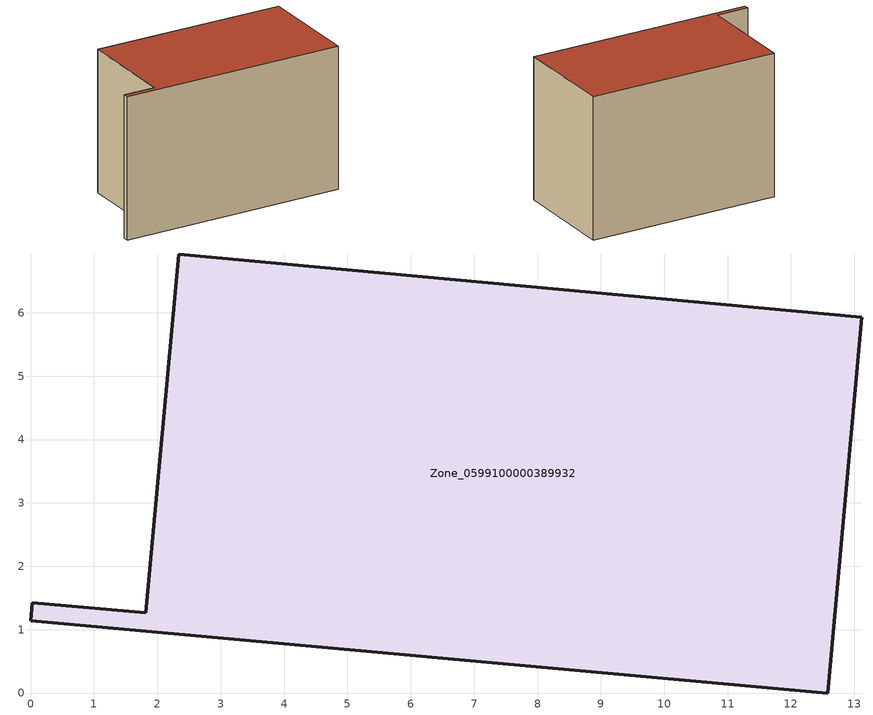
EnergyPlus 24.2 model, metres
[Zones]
Zone_0599100000389932
 floor ground (C_G): 12.58,0 0,1.14 0.03,1.43 1.82,1.26 2.34,6.93 13.12,5.93 z0
 wall outside (C_F): 1.82,1.26 0.03,1.43 0,1.14 12.58,0 13.12,5.93 2.34,6.93 1.82,1.26 z0:8.04
 roof outside (C_R): 13.12,5.93 2.34,6.93 1.82,1.26 0.03,1.43 0,1.14 12.58,0 z8.04
[BUILDING]
Pand.0599100000389932: North Axis=0; Terrain=City; Loads Convergence Tolerance Value=0.04; Temperature Convergence Tolerance Value=0.4; Solar Distribution=FullExterior; Maximum Number of Warmup Days=25; Minimum Number of Warmup Days=1
[Site:Location]
Rotterdam.The.Hague.AP_ZH_NLD Design_Conditions: Latitude=51.96; Longitude=4.45; Time Zone=1; Elevation=-4.5
[SITE:GROUNDTEMPERATURE:BUILDINGSURFACE]
18, 18, 18, 18, 18, 18, 18, 18, 18, 18, 18, 18
[MATERIAL] Thermal Absorptance=0.9; Solar Absorptance=0.7; Visible Absorptance=0.7
Name | Roughness | Thickness | Conductivity | Density | Specific Heat
G.TI.1992-2005 | MediumSmooth | 0.15 | 0.06 | 540 | 1210
F.TI.1992-2005 | Rough | 0.3 | 0.12 | 1920 | 840
R.TI.1992-2005 | MediumRough | 0.2 | 0.08 | 1500 | 1000
[CONSTRUCTION]
C_G: G.TI.1992-2005
C_F: F.TI.1992-2005
C_R: R.TI.1992-2005
[ZONE]
Zone_0599100000389932: Type=1; Multiplier=1; Ceiling Height=Autocalculate; Volume=Autocalculate; Floor Area=autocalculate; Part of Total Floor Area=Yes
[ZONEINFILTRATION:DESIGNFLOWRATE]
Infil_Zone_0599100000389932: Zone or ZoneList or Space or SpaceList=Zone_0599100000389932; Schedule=AlwaysOn; Design Flow Rate Calculation Method=Flow/Area; Flow Rate per Floor Area=0.0015; Constant Term Coefficient=1; Temperature Term Coefficient=0; Velocity Term Coefficient=0; Velocity Squared Term Coefficient=0
[HVACTEMPLATE:ZONE:IDEALLOADSAIRSYSTEM]
Zone_0599100000389932: Maximum Heating Supply Air Temperature=50; Minimum Cooling Supply Air Temperature=13; Maximum Heating Supply Air Humidity Ratio=0.0156; Minimum Cooling Supply Air Humidity Ratio=0.0077; Heating Limit=NoLimit; Cooling Limit=NoLimit; Dehumidification Control Type=ConstantSensibleHeatRatio; Cooling Sensible Heat Ratio=0.7; Dehumidification Setpoint=60; Humidification Control Type=None; Humidification Setpoint=30; Outdoor Air Method=None; Outdoor Air Flow Rate per Person=0.00944; Outdoor Air Flow Rate per Zone Floor Area=0; Outdoor Air Flow Rate per Zone=0; Demand Controlled Ventilation Type=None; Outdoor Air Economizer Type=NoEconomizer; Heat Recovery Type=None; Sensible Heat Recovery Effectiveness=0.7; Latent Heat Recovery Effectiveness=0.65
[ZONECONTROL:THERMOSTAT]
ThermostatControl_Zone_0599100000389932: Zone or ZoneList=Zone_0599100000389932; Control Type Schedule=DualSetpointControlType; Control 1=Thermostat_Zone_0599100000389932; Temperature Difference Between Cutout And Setpoint=0
[THERMOSTATSETPOINT:DUALSETPOINT]
Thermostat_Zone_0599100000389932: Heating Setpoint Temperature Schedule=HeatingSetpoint_Zone_0599100000389932; Cooling Setpoint Temperature Schedule=CoolingSetpoint_Zone_0599100000389932
[SCHEDULE:COMPACT]
HeatingSetpoint_Zone_0599100000389932: Through: 12/31, For: AllDays, Until: 24:00, 21
CoolingSetpoint_Zone_0599100000389932: Through: 12/31, For: AllDays, Until: 24:00, 24
DualSetpointControlType: Through: 12/31, For: AllDays, Until: 24:00, 4
AlwaysOn: Through: 12/31, For: AllDays, Until: 24:00, 1
